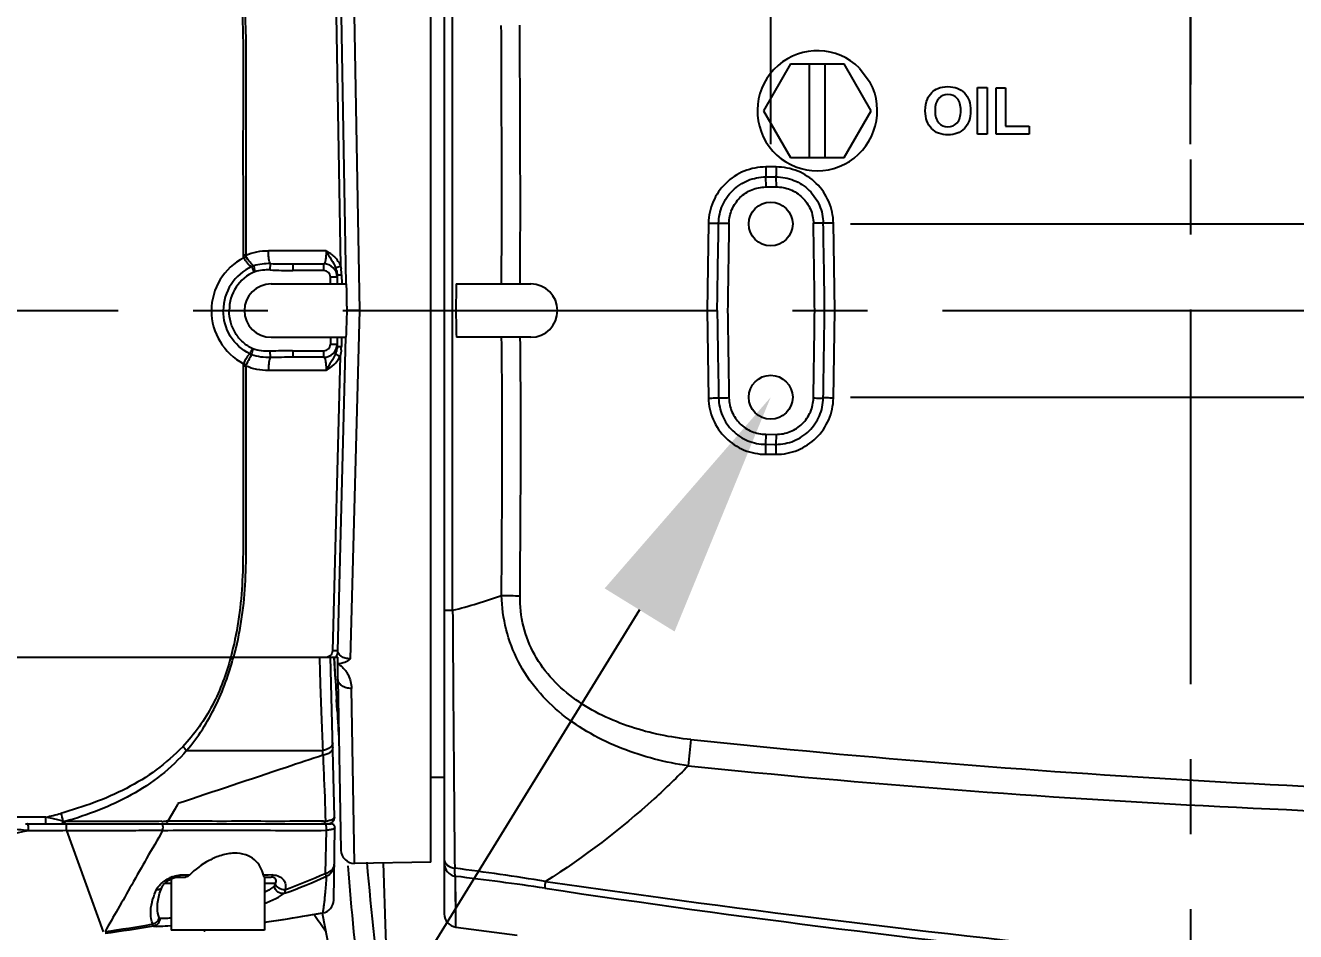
# Model space of a CAD drawing. Header units: millimetres. Extents: x 5828 to 6704, y 123 to 421.
# Drawn here: x 6426.02 to 6432.38, y 210.91 to 215.44 of the extents above; entities that cross this region are included whole.
import ezdxf
from ezdxf import colors
from ezdxf.entities.mleader import LeaderData, LeaderLine
from ezdxf.math import Vec2, Vec3

# ---------------------------------------------------------------- set-up
doc = ezdxf.new("R2010")
doc.units = ezdxf.units.MM
doc.linetypes.add('CENTER', pattern=[0.6, 0.375, -0.075, 0.075, -0.075])
for name, color, linetype in [('中心线', 7, 'Continuous'), ('外形图', 7, 'Continuous'), ('多重引线', 7, 'Continuous'), ('尺寸标注', 7, 'Continuous')]:
    doc.layers.add(name, color=color, linetype=linetype)
doc.styles.add('微软雅黑', font='msyh.ttc', dxfattribs={"height": 1.5})
doc.dimstyles.new('尺寸标注_1_15比例', dxfattribs={"dimtxt": 1.5, "dimasz": 1.25, "dimexe": 0.5, "dimexo": 0.4, "dimgap": 0.5, "dimtad": 1, "dimdec": 1, "dimlfac": 15, "dimdsep": 46, "dimtxsty": '微软雅黑', "dimcen": 0.09, "dimadec": 0, "dimazin": 0, "dimtp": 0.01, "dimtm": 0.01, "dimtfac": 1, "dimtdec": 1, "dimtofl": 0, "dimtmove": 0, "dimatfit": 3, "dimfxl": 1, "dimtolj": 1, "dimarcsym": 0})

# ---------------------------------------------------------------- blocks, each defined once
blk = doc.blocks.new('*D790')
at = {"layer": 'Defpoints', "color": 0}
for p in [(6431.8498, 222.0224), (6429.7498, 214.45), (6431.8498, 214.4501)]:
    blk.add_point(p, dxfattribs=at)
at = {"layer": '尺寸标注', "color": 0, "lineweight": -2}
for p, q in [((6429.7498, 214.85), (6429.7498, 222.5224)), ((6431.8498, 214.8501), (6431.8498, 222.5224)), ((6428.4998, 222.0224), (6427.2498, 222.0224)), ((6433.0998, 222.0224), (6439.0354, 222.0224))]:
    blk.add_line(p, q, dxfattribs=at)
at = {"layer": '尺寸标注', "color": 0}
for points in [[(6428.4998, 221.814), (6428.4998, 222.2307), (6429.7498, 222.0224)], [(6433.0998, 222.2307), (6433.0998, 221.814), (6431.8498, 222.0224)]]:
    blk.add_solid(points, dxfattribs=at)
at = {"layer": '尺寸标注', "color": 0, "insert": (6436.6926, 223.3019), "char_height": 1.5, "attachment_point": 5, "style": '微软雅黑'}
blk.add_mtext('\\A1;31.5', dxfattribs=at)
blk = doc.blocks.new('*D791')
at = {"layer": 'Defpoints', "color": 0}
for p in [(6429.7498, 214.45), (6429.7498, 213.5834), (6447.9848, 213.5834)]:
    blk.add_point(p, dxfattribs=at)
at = {"layer": '尺寸标注', "color": 0, "lineweight": -2}
for p, q in [((6447.9848, 215.7), (6447.9848, 216.95)), ((6430.1498, 214.45), (6448.4848, 214.45)), ((6430.1498, 213.5834), (6448.4848, 213.5834)), ((6447.9848, 212.3334), (6447.9848, 208.1098))]:
    blk.add_line(p, q, dxfattribs=at)
at = {"layer": '尺寸标注', "color": 0}
for points in [[(6447.7765, 215.7), (6448.1932, 215.7), (6447.9848, 214.45)], [(6448.1932, 212.3334), (6447.7765, 212.3334), (6447.9848, 213.5834)]]:
    blk.add_solid(points, dxfattribs=at)
at = {"layer": '尺寸标注', "color": 0, "insert": (6446.7058, 209.5966), "char_height": 1.5, "attachment_point": 5, "rotation": 90, "style": '微软雅黑'}
blk.add_mtext('\\A1;13', dxfattribs=at)

msp = doc.modelspace()

# ---------------------------------------------------------------- linework, layer by layer
at = {"layer": '中心线', "linetype": 'CENTER', "ltscale": 5}
for p, q in [((6431.8498, 223.023), (6431.8498, 205.8772)), ((6406.6093, 214.0167), (6444.8961, 214.0167))]:
    msp.add_line(p, q, dxfattribs=at)
at = {"layer": '外形图', "color": 7, "linetype": 'Continuous'}
for p, q in [((6428.1165, 217.0348), (6428.1165, 210.9987)), ((6428.0498, 211.2582), (6428.0498, 216.7752)), ((6427.6935, 214.0165), (6427.6477, 216.5784)), ((6427.6935, 214.0165), (6427.6478, 216.5785)), ((6427.6256, 214.15), (6427.5843, 216.5179)), ((6427.571, 215.75), (6427.5974, 214.2404)), ((6428.1582, 214.15), (6428.1582, 215.5174)), ((6429.8482, 215.2505), (6429.7132, 215.0167)), ((6429.8482, 215.2505), (6430.1182, 215.2505)), ((6429.9432, 214.7829), (6429.9432, 215.2505)), ((6430.0232, 214.7829), (6430.0232, 215.2505)), ((6430.2532, 215.0167), (6430.1182, 215.2505)), ((6430.1941, 215.23), (6430.248, 215.1577)), ((6430.7852, 214.9), (6430.7852, 215.1334)), ((6430.7852, 215.1334), (6430.8324, 215.1334)), ((6430.8324, 215.1334), (6430.8324, 214.9)), ((6430.8785, 214.9), (6430.8785, 215.1315)), ((6430.8785, 215.1315), (6430.9256, 215.1315)), ((6430.9256, 215.1315), (6430.9256, 214.9393)), ((6429.7132, 215.0167), (6429.8482, 214.7829)), ((6430.1182, 214.7829), (6430.2532, 215.0167)), ((6430.8324, 214.9), (6430.7852, 214.9)), ((6431.0428, 214.9), (6430.8785, 214.9)), ((6430.9256, 214.9393), (6431.0428, 214.9393)), ((6431.0428, 214.9393), (6431.0428, 214.9)), ((6429.8482, 214.7829), (6430.1182, 214.7829)), ((6429.777, 214.7354), (6429.7255, 214.7354)), ((6429.7245, 214.6855), (6429.776, 214.6857)), ((6429.7245, 214.6855), (6429.7249, 214.6352)), ((6429.776, 214.6857), (6429.7764, 214.6356)), ((6429.7249, 214.6352), (6429.7764, 214.6356)), ((6429.4388, 214.4541), (6429.4312, 214.0167)), ((6430.0712, 214.0167), (6430.0635, 214.4542)), ((6427.1235, 214.2944), (6427.1096, 214.2944)), ((6427.1243, 214.2874), (6427.1129, 214.2811)), ((6427.5247, 214.3166), (6427.2364, 214.3165)), ((6427.2452, 214.2199), (6427.2468, 214.2518)), ((6427.3588, 214.25), (6427.3588, 214.2173)), ((6427.3588, 214.25), (6427.5136, 214.25)), ((6427.5136, 214.2173), (6427.3588, 214.2173)), ((6427.5136, 214.2173), (6427.5136, 214.25)), ((6427.58, 214.1959), (6427.5808, 214.15)), ((6427.5907, 214.1962), (6427.6024, 214.1964)), ((6427.6024, 214.1964), (6427.6032, 214.15)), ((6427.2498, 214.15), (6427.6273, 214.15)), ((6427.5475, 214.15), (6427.5469, 214.1845)), ((6428.1582, 214.0167), (6428.1582, 214.15)), ((6428.1765, 214.15), (6428.5498, 214.15)), ((6427.6474, 212.2747), (6427.6935, 214.0165)), ((6427.6474, 212.2747), (6427.6935, 214.0165)), ((6428.1582, 213.8834), (6428.1582, 214.0167)), ((6429.4312, 214.0167), (6429.4388, 213.5793)), ((6430.0635, 213.5792), (6430.0712, 214.0167)), ((6427.2498, 213.8834), (6427.6262, 213.8834)), ((6427.5475, 213.8834), (6427.5469, 213.8489)), ((6427.5808, 213.8834), (6427.58, 213.8375)), ((6427.584, 212.315), (6427.6245, 213.8834)), ((6427.6027, 213.8834), (6427.6017, 213.8371)), ((6428.1582, 212.5177), (6428.1582, 213.8834)), ((6428.5498, 213.8834), (6428.1773, 213.8834)), ((6427.2468, 213.7816), (6427.2453, 213.8135)), ((6427.3579, 213.8161), (6427.3579, 213.7834)), ((6427.3579, 213.8161), (6427.5136, 213.8161)), ((6427.5136, 213.7834), (6427.5136, 213.8161)), ((6427.58, 213.8375), (6427.6017, 213.8371)), ((6427.1248, 213.745), (6427.1121, 213.7511)), ((6427.5136, 213.7834), (6427.3579, 213.7834)), ((6427.5954, 213.7885), (6427.5567, 212.3147)), ((6427.5247, 213.7169), (6427.2364, 213.7169)), ((6429.7249, 213.3982), (6429.7245, 213.3479)), ((6429.7249, 213.3982), (6429.7764, 213.3978)), ((6429.7764, 213.3978), (6429.776, 213.3477)), ((6429.7245, 213.3479), (6429.776, 213.3477)), ((6429.7255, 213.298), (6429.777, 213.298)), ((6427.0617, 212.2834), (6427.5832, 212.2834)), ((6427.5677, 211.4842), (6427.5468, 212.2834)), ((6427.5688, 212.2265), (6427.566, 212.282)), ((6427.5724, 212.1708), (6427.5667, 212.282)), ((6427.5718, 212.1708), (6427.5688, 212.2265)), ((6427.5832, 212.1849), (6427.5832, 212.2834)), ((6427.5845, 212.1714), (6427.5995, 211.317)), ((6427.6673, 211.2515), (6427.6524, 212.127)), ((6427.5803, 212.0167), (6427.5772, 212.0713)), ((6427.5803, 212.0167), (6427.5775, 212.0713)), ((6426.8273, 211.8167), (6427.5083, 211.8167)), ((6428.0498, 211.6834), (6428.1165, 211.6834)), ((6426.7832, 211.55), (6426.7331, 211.462)), ((6426.7832, 211.55), (6426.7661, 211.5201)), ((6426.1226, 211.4823), (6412.0202, 211.4823)), ((6426.2117, 211.4622), (6426.2086, 211.4629)), ((6426.2178, 211.4607), (6426.2117, 211.4622)), ((6426.2218, 211.4608), (6426.2178, 211.4607)), ((6426.2218, 211.4607), (6426.2178, 211.4607)), ((6426.733, 211.4622), (6426.7241, 211.4621)), ((6426.733, 211.4622), (6426.7241, 211.4622)), ((6426.7661, 211.5201), (6426.733, 211.4622)), ((6427.5221, 211.4617), (6427.5186, 211.4617)), ((6427.5221, 211.4617), (6427.5187, 211.4618)), ((6426.0303, 211.45), (6427.5497, 211.45)), ((6426.2253, 211.4162), (6426.4099, 210.9089)), ((6427.5251, 211.417), (6427.5208, 211.2017)), ((6427.5632, 211.0681), (6427.5695, 211.4297)), ((6428.0498, 211.2582), (6427.6673, 211.2515)), ((6426.7498, 211.1506), (6426.7175, 211.1506)), ((6426.7498, 211.1733), (6426.7498, 210.9167)), ((6426.7859, 211.1834), (6426.8209, 211.1834)), ((6426.817, 211.1922), (6426.7935, 211.1921)), ((6426.8407, 211.1923), (6426.817, 211.1922)), ((6427.2356, 211.1934), (6427.2118, 211.1933)), ((6427.2157, 211.1834), (6427.2504, 211.1834)), ((6427.2165, 211.1834), (6427.2165, 210.9167)), ((6427.2711, 211.1506), (6427.2165, 211.1506)), ((6427.2592, 211.1935), (6427.2356, 211.1934)), ((6427.2543, 211.1831), (6427.2504, 211.1834)), ((6427.256, 211.1829), (6427.2543, 211.1831)), ((6428.1741, 210.9325), (6428.1727, 211.1867)), ((6426.7052, 211.1341), (6426.7053, 211.1342)), ((6426.6807, 211.0421), (6426.6807, 211.0423)), ((6427.2165, 210.957), (6427.3126, 210.9715)), ((6427.3126, 210.9715), (6427.5078, 211.0036)), ((6426.7459, 210.9409), (6426.7483, 210.9411)), ((6427.2165, 210.9167), (6426.7498, 210.9167)), ((6426.9137, 210.9136), (6426.9197, 210.9144)), ((6426.9137, 210.9136), (6426.9196, 210.9143)), ((6428.1741, 210.9326), (6428.4812, 210.8917))]:
    msp.add_line(p, q, dxfattribs=at)
for points in [[(6427.8103, 211.254), (6427.8231, 210.8969), (6427.8545, 210.0167)], [(6426.7053, 211.1342), (6426.7066, 211.1368), (6426.7098, 211.1417), (6426.714, 211.147), (6426.7191, 211.1523), (6426.7251, 211.1575), (6426.7317, 211.1626), (6426.7388, 211.1673), (6426.7463, 211.1716), (6426.7542, 211.1754)], [(6426.7542, 211.1754), (6426.7624, 211.1786), (6426.7706, 211.1811), (6426.7786, 211.1828), (6426.7858, 211.1834)], [(6428.1741, 210.9326), (6428.1743, 210.9564), (6428.1739, 211.0353), (6428.1727, 211.1867)], [(6426.6807, 211.0423), (6426.6811, 211.0504), (6426.6915, 211.1001), (6426.7052, 211.1341)], [(6427.5048, 211.003), (6427.5312, 210.8743), (6427.6763, 210.1758), (6427.7912, 209.6259), (6427.8134, 209.5156)]]:
    msp.add_lwpolyline(points, dxfattribs=at)
for centre in [(6429.7498, 214.45), (6429.7498, 213.5834)]:
    msp.add_circle(centre, 0.11, dxfattribs=at)
for centre, radius, start, end in [((6429.9832, 215.0167), 0.3, 45.31159, 28.03299), ((6556.6265, 212.2694), 127.1041, 179.015296, 179.212327), ((6356.3639, 213.2015), 73.6105, 0.634528, 0.974605), ((6282.5907, 211.913), 147.4442, 0.8175, 0.98739), ((6427.2495, 214.016), 0.2983, 117.26172, 179.86536), ((6427.25, 214.0172), 0.2395, 113.5793, 180.15243), ((6427.2502, 214.0184), 0.2097, 112.96606, 180.48506), ((6427.1873, 214.1753), 0.0697, 110.04276, 118.30444), ((6427.2396, 213.9851), 0.2668, 88.45609, 106.59053), ((6427.3579, 216.6161), 2.3988, 267.30818, 270.02054), ((6427.358, 217.7581), 3.5081, 268.18236, 270.01172), ((6427.5136, 214.1834), 0.0667, 1, 90), ((6427.5136, 214.184), 0.0333, 0.98595, 90.00995), ((6427.4625, 214.1892), 0.1181, 14.037, 19.51331), ((6427.3801, 214.1936), 0.2223, 4.44012, 8.23988), ((6427.374, 214.1926), 0.2284, 0.94145, 4.55674), ((6427.2498, 214.0167), 0.1333, 90, 270), ((6427.5761, 212.5517), 1.6331, 90.42422, 91.02365), ((6438.1781, 213.9246), 10.0042, 178.70855, 179.47227), ((6428.5498, 214.0167), 0.1333, 270, 90), ((6427.25, 214.0162), 0.2988, 179.90041, 242.51186), ((6415.055, 214.3515), 12.5799, 357.86723, 358.47485), ((6439.4513, 214.1961), 11.2784, 180.91153, 181.58904), ((6556.6144, 215.7639), 127.0921, 180.787694, 180.984742), ((6356.3621, 214.8318), 73.6123, 359.025485, 359.365552), ((6282.5887, 216.1204), 147.4461, 359.012608, 359.182495), ((6427.357, 211.4321), 2.384, 89.97981, 92.68752), ((6427.5136, 213.85), 0.0667, 270, 359), ((6427.5136, 213.8494), 0.0333, 269.98767, 359.0154), ((6427.3732, 213.8418), 0.2285, 354.84496, 358.82464), ((6427.176, 213.861), 0.0689, 241.57239, 249.98905), ((6427.3572, 210.2988), 3.4846, 89.98823, 91.81524), ((6427.5649, 214.9181), 2.4726, 283.88215, 289.81561), ((6428.5351, 218.3025), 5.7122, 268.67621, 269.60292), ((6890.3763, 215.5628), 462.2281, 180.377467, 180.53745), ((6427.5173, 212.3167), 0.0667, 330.00004, 358.51941), ((6464.3205, 214.1353), 36.8012, 183.05995, 183.21503), ((6427.5046, 212.17), 0.08, 1, 10.67395), ((6460.9932, 213.9461), 33.4685, 183.3049, 183.57021), ((6438.4914, 210.9228), 9.1901, 174.07851, 174.9012), ((6435.0499, 266.6558), 55.0806, 264.06057, 269.59318), ((6428.4919, 213.6087), 2.4458, 226.47871, 227.11078), ((6423.5107, 211.6297), 4.0019, 2.32983, 2.67831), ((6434.6627, 263.8897), 52.4213, 264.16967, 270.00079), ((6425.5421, 213.8857), 2.4725, 283.57765, 285.37529), ((6429.6799, 212.4594), 3.6115, 195.37866, 196.0175), ((6426.6736, 215.3778), 3.9161, 270.43014, 270.73959), ((6427.4666, 208.371), 3.0912, 89.03456, 89.1682), ((6427.5076, 211.59), 0.1291, 276.42607, 281.00224), ((6427.5344, 211.4834), 0.0333, 270.02431, 1.50001), ((6426.022, 215.9983), 4.5482, 269.98044, 270.10378), ((6427.4971, 211.4834), 0.0333, 270, 291.19733), ((6427.4991, 211.4685), 0.0239, 326.70034, 331.02156), ((6427.5495, 211.43), 0.02, 359, 90), ((6427.6661, 211.3182), 0.0667, 180.94922, 271.04909), ((6426.5332, 198.3487), 12.9818, 80.73283, 82.76337), ((6426.8136, 211.0283), 0.1666, 110.92119, 115.07118), ((6426.4075, 213.6532), 2.7086, 289.62774, 294.41307), ((6426.3623, 213.7519), 2.801, 289.97908, 294.43204), ((6426.5683, 197.4067), 13.8731, 81.49341, 83.35866), ((6438.4399, 278.9565), 68.5024, 261.761367, 266.932125), ((6437.7543, 272.0831), 61.6365, 261.477965, 264.23761), ((6427.4965, 211.0693), 0.0667, 279.71457, 358.99976), ((6424.8434, 226.5897), 15.8122, 278.63183, 278.96602), ((6424.8862, 226.3202), 15.5393, 278.96486, 279.71244), ((6431.8498, 214.0167), 5.3244, 214.55893, 215.63274), ((6428.1832, 210.9987), 0.0667, 180, 262.20536), ((6425.5856, 216.9123), 6.0595, 277.90556, 280.18984)]:
    msp.add_arc(centre, radius, start, end, dxfattribs=at)
for points, knots in [([(6427.0779, 215.7478), (6427.0903, 215.6885), (6427.103, 215.5674), (6427.1101, 215.3857), (6427.1107, 215.2038), (6427.109, 214.9614), (6427.1094, 214.6582), (6427.1095, 214.4157), (6427.1096, 214.2944)], [0, 0, 0, 0, 0.124981, 0.250003, 0.374979, 0.499982, 0.749985, 1, 1, 1, 1]), ([(6427.0903, 215.75), (6427.1013, 215.6903), (6427.1164, 215.5696), (6427.124, 215.3875), (6427.1243, 215.2053), (6427.1233, 214.9624), (6427.1223, 214.6588), (6427.1232, 214.4159), (6427.1235, 214.2944)], [0, 0, 0, 0, 0.124983, 0.249975, 0.374971, 0.499971, 0.74998, 1, 1, 1, 1]), ([(6429.7255, 214.7354), (6429.6886, 214.7353), (6429.6142, 214.7208), (6429.5196, 214.6585), (6429.4554, 214.5652), (6429.4395, 214.491), (6429.4388, 214.4541)], [0, 0, 0, 0, 0.250003, 0.499985, 0.749965, 1, 1, 1, 1]), ([(6429.7255, 214.7354), (6429.7255, 214.7249), (6429.7252, 214.7083), (6429.725, 214.6917), (6429.7245, 214.6855)], [0, 0, 0, 0, 0.626097, 1, 1, 1, 1]), ([(6429.777, 214.7354), (6429.7769, 214.725), (6429.7767, 214.7085), (6429.7765, 214.6919), (6429.776, 214.6857)], [0, 0, 0, 0, 0.623009, 1, 1, 1, 1]), ([(6430.0635, 214.4542), (6430.0629, 214.491), (6430.047, 214.5652), (6429.9828, 214.6586), (6429.8883, 214.7209), (6429.8138, 214.7354), (6429.777, 214.7354)], [0, 0, 0, 0, 0.250056, 0.50002, 0.749967, 1, 1, 1, 1]), ([(6429.4893, 214.4539), (6429.4898, 214.4842), (6429.5029, 214.5452), (6429.5555, 214.6219), (6429.633, 214.6733), (6429.6942, 214.6854), (6429.7245, 214.6855)], [0, 0, 0, 0, 0.250011, 0.499981, 0.749966, 1, 1, 1, 1]), ([(6429.776, 214.6857), (6429.8064, 214.6858), (6429.868, 214.6739), (6429.9462, 214.6226), (6429.9993, 214.5456), (6430.0124, 214.4843), (6430.013, 214.4538)], [0, 0, 0, 0, 0.250049, 0.500008, 0.749964, 1, 1, 1, 1]), ([(6429.5411, 214.4537), (6429.5415, 214.4774), (6429.5517, 214.5251), (6429.5928, 214.5851), (6429.6534, 214.6254), (6429.7012, 214.635), (6429.7249, 214.6352)], [0, 0, 0, 0, 0.249958, 0.499943, 0.749965, 1, 1, 1, 1]), ([(6429.7764, 214.6356), (6429.8004, 214.6357), (6429.8489, 214.6266), (6429.9108, 214.5865), (6429.9529, 214.5259), (6429.9633, 214.4776), (6429.9637, 214.4536)], [0, 0, 0, 0, 0.25001, 0.500025, 0.750022, 1, 1, 1, 1]), ([(6429.4388, 214.4541), (6429.4496, 214.4539), (6429.4664, 214.4538), (6429.4832, 214.4536), (6429.4893, 214.4539)], [0, 0, 0, 0, 0.636939, 1, 1, 1, 1]), ([(6429.4893, 214.4539), (6429.4956, 214.4543), (6429.5129, 214.454), (6429.5301, 214.4539), (6429.5411, 214.4537)], [0, 0, 0, 0, 0.363797, 1, 1, 1, 1]), ([(6430.013, 214.4538), (6430.0103, 214.4539), (6429.9939, 214.454), (6429.9775, 214.4538), (6429.9637, 214.4536)], [0, 0, 0, 0, 0.163582, 1, 1, 1, 1]), ([(6430.0635, 214.4542), (6430.0583, 214.4541), (6430.0414, 214.4539), (6430.0245, 214.4536), (6430.013, 214.4538)], [0, 0, 0, 0, 0.312864, 1, 1, 1, 1]), ([(6427.1129, 214.2811), (6427.1158, 214.2758), (6427.122, 214.2659), (6427.1314, 214.2524), (6427.1417, 214.2417), (6427.1501, 214.2377), (6427.1542, 214.2367)], [0, 0, 0, 0, 0.291868, 0.562542, 0.795833, 1, 1, 1, 1]), ([(6427.1634, 214.2408), (6427.1557, 214.2448), (6427.1421, 214.2612), (6427.1309, 214.2779), (6427.1243, 214.2874)], [0, 0, 0, 0, 0.42838, 1, 1, 1, 1]), ([(6427.2468, 214.2518), (6427.2447, 214.2542), (6427.2418, 214.2622), (6427.2388, 214.2766), (6427.2369, 214.2954), (6427.2364, 214.3092), (6427.2364, 214.3165)], [0, 0, 0, 0, 0.143979, 0.373588, 0.669443, 1, 1, 1, 1]), ([(6427.5247, 214.3166), (6427.5249, 214.3078), (6427.525, 214.2919), (6427.5227, 214.2706), (6427.5204, 214.2576), (6427.5158, 214.25), (6427.5136, 214.25)], [0, 0, 0, 0, 0.380364, 0.695111, 0.902896, 1, 1, 1, 1]), ([(6427.5247, 214.3166), (6427.5322, 214.3118), (6427.5474, 214.3025), (6427.5683, 214.2856), (6427.5853, 214.2646), (6427.5941, 214.2488), (6427.5974, 214.2404)], [0, 0, 0, 0, 0.249097, 0.497939, 0.748767, 1, 1, 1, 1]), ([(6427.1659, 214.2104), (6427.1648, 214.213), (6427.1609, 214.2218), (6427.157, 214.2306), (6427.1542, 214.2367)], [0, 0, 0, 0, 0.301052, 1, 1, 1, 1]), ([(6427.1683, 214.2115), (6427.1693, 214.2144), (6427.1697, 214.2192), (6427.1676, 214.2247), (6427.1658, 214.2315), (6427.1645, 214.2368), (6427.1634, 214.2408)], [0, 0, 0, 0, 0.305056, 0.452407, 0.590244, 1, 1, 1, 1]), ([(6427.5738, 214.2286), (6427.5762, 214.2307), (6427.5844, 214.2344), (6427.5922, 214.2382), (6427.5974, 214.2404)], [0, 0, 0, 0, 0.35683, 1, 1, 1, 1]), ([(6427.58, 214.1959), (6427.58, 214.1961), (6427.5815, 214.1956), (6427.5831, 214.1962), (6427.5867, 214.196), (6427.5892, 214.1961), (6427.5907, 214.1962)], [0, 0, 0, 0, 0.066285, 0.260977, 0.576613, 1, 1, 1, 1]), ([(6427.5802, 214.1845), (6427.5802, 214.1849), (6427.5779, 214.1843), (6427.5756, 214.185), (6427.5701, 214.1847), (6427.5662, 214.1848), (6427.564, 214.1847)], [0, 0, 0, 0, 0.068939, 0.267853, 0.585101, 1, 1, 1, 1]), ([(6427.6305, 214.0167), (6427.6303, 214.0278), (6427.6286, 214.0556), (6427.6299, 214.1001), (6427.6278, 214.1334), (6427.6273, 214.15)], [0, 0, 0, 0, 0.250019, 0.62501, 1, 1, 1, 1]), ([(6427.1432, 213.8005), (6427.1038, 213.82), (6427.0348, 213.8827), (6427.0103, 213.9726), (6427.0106, 214.0166)], [0, 0, 0, 0, 0.499972, 1, 1, 1, 1]), ([(6427.1585, 213.8248), (6427.141, 213.8339), (6427.1075, 213.8558), (6427.0693, 213.9022), (6427.0452, 213.9571), (6427.0404, 213.9969), (6427.0405, 214.0166)], [0, 0, 0, 0, 0.250116, 0.500068, 0.750032, 1, 1, 1, 1]), ([(6427.6935, 214.0164), (6427.6866, 214.017), (6427.6734, 214.0167), (6427.6524, 214.0167), (6427.6383, 214.0167), (6427.6305, 214.0167)], [0, 0, 0, 0, 0.331313, 0.627421, 1, 1, 1, 1]), ([(6427.1432, 213.8005), (6427.1451, 213.8041), (6427.1477, 213.809), (6427.1507, 213.8152), (6427.153, 213.8188), (6427.1539, 213.8233), (6427.1571, 213.8246), (6427.1585, 213.8248)], [0, 0, 0, 0, 0.421286, 0.557464, 0.700491, 0.850699, 1, 1, 1, 1]), ([(6427.1524, 213.7962), (6427.1529, 213.7978), (6427.1558, 213.8071), (6427.1586, 213.8164), (6427.161, 213.8241)], [0, 0, 0, 0, 0.176513, 1, 1, 1, 1]), ([(6427.5469, 213.8489), (6427.5544, 213.8487), (6427.5644, 213.8485), (6427.5755, 213.8487), (6427.5791, 213.8486), (6427.5801, 213.8488)], [0, 0, 0, 0, 0.680045, 0.90167, 1, 1, 1, 1]), ([(6427.5801, 213.8488), (6427.5802, 213.8488), (6427.5802, 213.8488), (6427.5802, 213.8489), (6427.5802, 213.8489)], [0, 0, 0, 0, 0.703889, 1, 1, 1, 1]), ([(6427.1432, 213.8003), (6427.1365, 213.7955), (6427.1252, 213.7788), (6427.1165, 213.7615), (6427.1121, 213.7511)], [0, 0, 0, 0, 0.421508, 1, 1, 1, 1]), ([(6427.1524, 213.7962), (6427.1481, 213.7894), (6427.1394, 213.772), (6427.1284, 213.7557), (6427.1248, 213.745)], [0, 0, 0, 0, 0.41692, 1, 1, 1, 1]), ([(6427.2468, 213.7816), (6427.2445, 213.779), (6427.2417, 213.7708), (6427.2388, 213.7568), (6427.2369, 213.7382), (6427.2364, 213.7245), (6427.2364, 213.7169)], [0, 0, 0, 0, 0.155508, 0.37859, 0.654729, 1, 1, 1, 1]), ([(6427.5136, 213.7834), (6427.5158, 213.7834), (6427.5204, 213.7758), (6427.5227, 213.7628), (6427.5251, 213.7416), (6427.525, 213.7257), (6427.5247, 213.7169)], [0, 0, 0, 0, 0.097175, 0.304885, 0.619615, 1, 1, 1, 1]), ([(6427.5247, 213.7169), (6427.5394, 213.7254), (6427.5679, 213.7447), (6427.5883, 213.7731), (6427.5954, 213.7885)], [0, 0, 0, 0, 0.498927, 1, 1, 1, 1]), ([(6427.5725, 213.8012), (6427.5749, 213.7991), (6427.5827, 213.795), (6427.5904, 213.7909), (6427.5955, 213.7885)], [0, 0, 0, 0, 0.365285, 1, 1, 1, 1]), ([(6427.1094, 213.739), (6427.1096, 213.6173), (6427.1098, 213.3739), (6427.1093, 213.0696), (6427.1102, 212.8262), (6427.1074, 212.6435), (6427.0886, 212.4616), (6427.0635, 212.3422), (6427.0484, 212.2832)], [0, 0, 0, 0, 0.24998, 0.499932, 0.624953, 0.749972, 0.874951, 1, 1, 1, 1]), ([(6427.1234, 213.739), (6427.1234, 213.6173), (6427.1239, 213.4348), (6427.1235, 213.1914), (6427.1231, 213.0088), (6427.1245, 212.8263), (6427.1212, 212.6436), (6427.1023, 212.4617), (6427.0774, 212.3422), (6427.0617, 212.2834)], [0, 0, 0, 0, 0.249961, 0.374917, 0.499891, 0.624926, 0.74989, 0.874959, 1, 1, 1, 1]), ([(6427.1236, 213.7423), (6427.1225, 213.7416), (6427.1208, 213.7397), (6427.117, 213.7384), (6427.1132, 213.7392), (6427.1107, 213.739), (6427.1094, 213.739)], [0, 0, 0, 0, 0.254815, 0.492916, 0.749439, 1, 1, 1, 1]), ([(6427.2364, 213.7169), (6427.217, 213.7169), (6427.1878, 213.7204), (6427.1496, 213.7283), (6427.1317, 213.7365), (6427.1234, 213.7416)], [0, 0, 0, 0, 0.499271, 0.749514, 1, 1, 1, 1]), ([(6429.4388, 213.5793), (6429.4496, 213.5795), (6429.4664, 213.5796), (6429.4832, 213.5798), (6429.4893, 213.5795)], [0, 0, 0, 0, 0.636939, 1, 1, 1, 1]), ([(6429.4388, 213.5793), (6429.4395, 213.5424), (6429.4554, 213.4682), (6429.5196, 213.3749), (6429.6142, 213.3126), (6429.6886, 213.2981), (6429.7255, 213.298)], [0, 0, 0, 0, 0.250029, 0.500016, 0.75, 1, 1, 1, 1]), ([(6429.5411, 213.5797), (6429.5301, 213.5795), (6429.5129, 213.5794), (6429.4956, 213.5791), (6429.4893, 213.5795)], [0, 0, 0, 0, 0.636203, 1, 1, 1, 1]), ([(6429.4893, 213.5795), (6429.4898, 213.5492), (6429.5029, 213.4882), (6429.5555, 213.4115), (6429.633, 213.3601), (6429.6942, 213.348), (6429.7245, 213.3479)], [0, 0, 0, 0, 0.250013, 0.499986, 0.749968, 1, 1, 1, 1]), ([(6429.5411, 213.5797), (6429.5415, 213.556), (6429.5517, 213.5083), (6429.5928, 213.4483), (6429.6534, 213.408), (6429.7012, 213.3984), (6429.7249, 213.3982)], [0, 0, 0, 0, 0.249976, 0.499963, 0.749974, 1, 1, 1, 1]), ([(6429.776, 213.3477), (6429.8064, 213.3477), (6429.868, 213.3595), (6429.9462, 213.4108), (6429.9993, 213.4878), (6430.0124, 213.5491), (6430.013, 213.5796)], [0, 0, 0, 0, 0.250049, 0.500011, 0.749964, 1, 1, 1, 1]), ([(6429.7764, 213.3978), (6429.8004, 213.3977), (6429.8489, 213.4068), (6429.9108, 213.4469), (6429.9529, 213.5075), (6429.9633, 213.5559), (6429.9637, 213.5798)], [0, 0, 0, 0, 0.250022, 0.500037, 0.750027, 1, 1, 1, 1]), ([(6429.777, 213.298), (6429.8138, 213.298), (6429.8883, 213.3126), (6429.9828, 213.3749), (6430.047, 213.4682), (6430.0629, 213.5424), (6430.0635, 213.5792)], [0, 0, 0, 0, 0.250026, 0.499979, 0.749946, 1, 1, 1, 1]), ([(6429.9637, 213.5798), (6429.9689, 213.5797), (6429.9853, 213.5795), (6430.0017, 213.5793), (6430.013, 213.5796)], [0, 0, 0, 0, 0.313773, 1, 1, 1, 1]), ([(6430.0635, 213.5792), (6430.0583, 213.5793), (6430.0414, 213.5796), (6430.0245, 213.5798), (6430.013, 213.5796)], [0, 0, 0, 0, 0.312864, 1, 1, 1, 1]), ([(6429.7255, 213.298), (6429.7255, 213.3085), (6429.7252, 213.3251), (6429.725, 213.3417), (6429.7245, 213.3479)], [0, 0, 0, 0, 0.626097, 1, 1, 1, 1]), ([(6429.777, 213.298), (6429.7769, 213.3084), (6429.7767, 213.3249), (6429.7765, 213.3415), (6429.776, 213.3477)], [0, 0, 0, 0, 0.623009, 1, 1, 1, 1]), ([(6429.3376, 211.7395), (6429.2242, 211.7563), (6429, 211.8126), (6428.7446, 211.9531), (6428.5787, 212.1134), (6428.4816, 212.2573), (6428.4202, 212.4198), (6428.405, 212.5345), (6428.4031, 212.5918)], [0, 0, 0, 0, 0.25001, 0.499671, 0.624812, 0.749897, 0.874967, 1, 1, 1, 1]), ([(6429.3503, 211.8709), (6429.2486, 211.8815), (6429.0964, 211.912), (6428.9059, 211.9884), (6428.7726, 212.0663), (6428.6553, 212.167), (6428.5629, 212.2917), (6428.5061, 212.4363), (6428.4952, 212.5393), (6428.4955, 212.5905)], [0, 0, 0, 0, 0.249844, 0.37494, 0.500045, 0.625125, 0.750127, 0.875064, 1, 1, 1, 1]), ([(6428.1165, 212.5202), (6428.1165, 212.5199), (6428.1179, 212.5197), (6428.1197, 212.5193), (6428.1235, 212.519), (6428.1306, 212.5184), (6428.1425, 212.518), (6428.1525, 212.5178), (6428.1582, 212.5177)], [0, 0, 0, 0, 0.020039, 0.072934, 0.158795, 0.276118, 0.594749, 1, 1, 1, 1]), ([(6427.584, 212.315), (6427.584, 212.3148), (6427.583, 212.3148), (6427.5818, 212.3146), (6427.5792, 212.3146), (6427.5745, 212.3145), (6427.5668, 212.3145), (6427.5603, 212.3146), (6427.5567, 212.3147)], [0, 0, 0, 0, 0.019588, 0.074296, 0.163138, 0.283767, 0.605676, 1, 1, 1, 1]), ([(6427.6474, 212.2747), (6427.6385, 212.275), (6427.6155, 212.277), (6427.5917, 212.291), (6427.586, 212.3044)], [0, 0, 0, 0, 0.380002, 1, 1, 1, 1]), ([(6416.8519, 212.2801), (6417.7014, 212.2814), (6419.8256, 212.2838), (6423.2244, 212.2833), (6425.7737, 212.2833), (6427.0484, 212.2832)], [0, 0, 0, 0, 0.24995, 0.624964, 1, 1, 1, 1]), ([(6427.0484, 212.2832), (6427.037, 212.242), (6427.0113, 212.1601), (6426.9418, 212.0035), (6426.8667, 211.8969), (6426.8077, 211.8352)], [0, 0, 0, 0, 0.250345, 0.500582, 1, 1, 1, 1]), ([(6426.8273, 211.8167), (6426.8842, 211.8832), (6426.98, 212.0325), (6427.0392, 212.1987), (6427.0617, 212.2834)], [0, 0, 0, 0, 0.499648, 1, 1, 1, 1]), ([(6427.492, 212.2834), (6427.493, 212.2419), (6427.4951, 212.1405), (6427.5014, 211.9849), (6427.5057, 211.8708), (6427.5083, 211.8166)], [0, 0, 0, 0, 0.266322, 0.651666, 1, 1, 1, 1]), ([(6427.5836, 212.2511), (6427.5953, 212.2522), (6427.6182, 212.2564), (6427.6386, 212.2679), (6427.6474, 212.2747)], [0, 0, 0, 0, 0.513356, 1, 1, 1, 1]), ([(6427.5836, 212.2511), (6427.5893, 212.2472), (6427.6005, 212.2396), (6427.6148, 212.2257), (6427.6264, 212.2104), (6427.639, 212.1896), (6427.649, 212.1616), (6427.6512, 212.1384), (6427.6524, 212.127)], [0, 0, 0, 0, 0.140192, 0.274421, 0.403467, 0.528642, 0.768054, 1, 1, 1, 1]), ([(6427.6524, 212.1271), (6427.6433, 212.1268), (6427.6265, 212.1288), (6427.6049, 212.138), (6427.5893, 212.1519), (6427.5846, 212.165), (6427.5845, 212.1715)], [0, 0, 0, 0, 0.308692, 0.560709, 0.781563, 1, 1, 1, 1]), ([(6427.5834, 212.0166), (6427.5828, 212.0166), (6427.5818, 212.0166), (6427.5807, 212.0167), (6427.5803, 212.0167)], [0, 0, 0, 0, 0.59531, 1, 1, 1, 1]), ([(6427.558, 211.8546), (6427.5581, 211.8532), (6427.5576, 211.8474), (6427.5549, 211.842), (6427.5522, 211.8385)], [0, 0, 0, 0, 0.236964, 1, 1, 1, 1]), ([(6426.8077, 211.8352), (6426.7665, 211.7934), (6426.6783, 211.7154), (6426.5278, 211.6229), (6426.3659, 211.5532), (6426.2541, 211.5176), (6426.1977, 211.5017)], [0, 0, 0, 0, 0.25003, 0.49994, 0.750012, 1, 1, 1, 1]), ([(6426.8273, 211.8167), (6426.7886, 211.7714), (6426.7017, 211.6885), (6426.5017, 211.5571), (6426.3324, 211.4934), (6426.2178, 211.4607)], [0, 0, 0, 0, 0.250081, 0.500212, 1, 1, 1, 1]), ([(6427.5093, 211.7926), (6427.4486, 211.7724), (6427.2066, 211.6917), (6426.9645, 211.611), (6426.7831, 211.5505)], [0, 0, 0, 0, 0.250529, 1, 1, 1, 1]), ([(6427.5522, 211.8385), (6427.55, 211.8357), (6427.5378, 211.8243), (6427.5211, 211.8188), (6427.5083, 211.8167)], [0, 0, 0, 0, 0.212238, 1, 1, 1, 1]), ([(6427.5587, 211.8308), (6427.5588, 211.8265), (6427.556, 211.817), (6427.5449, 211.8056), (6427.5288, 211.797), (6427.5161, 211.7936), (6427.5093, 211.7924)], [0, 0, 0, 0, 0.192569, 0.419312, 0.691615, 1, 1, 1, 1]), ([(6427.5093, 211.7924), (6427.5106, 211.7634), (6427.5155, 211.6532), (6427.5196, 211.543), (6427.5221, 211.4617)], [0, 0, 0, 0, 0.263065, 1, 1, 1, 1]), ([(6429.3376, 211.7395), (6429.2825, 211.683), (6429.0617, 211.47), (6428.8159, 211.2832), (6428.6238, 211.161)], [0, 0, 0, 0, 0.257506, 1, 1, 1, 1]), ([(6426.1228, 211.45), (6426.1226, 211.45), (6426.123, 211.4513), (6426.1226, 211.4527), (6426.1228, 211.4558), (6426.1226, 211.4597), (6426.1226, 211.4645), (6426.1226, 211.4721), (6426.1226, 211.4781), (6426.1226, 211.4823)], [0, 0, 0, 0, 0.019268, 0.075627, 0.167121, 0.290663, 0.441684, 0.61526, 1, 1, 1, 1]), ([(6426.2071, 211.4559), (6426.2073, 211.4564), (6426.2079, 211.4587), (6426.2083, 211.4611), (6426.2086, 211.4629)], [0, 0, 0, 0, 0.221894, 1, 1, 1, 1]), ([(6426.703, 211.4619), (6426.6633, 211.4616), (6426.5838, 211.462), (6426.464, 211.4614), (6426.3433, 211.4612), (6426.2624, 211.4606), (6426.2218, 211.4607)], [0, 0, 0, 0, 0.247073, 0.495949, 0.746847, 1, 1, 1, 1]), ([(6427.5115, 211.4619), (6427.4473, 211.4628), (6427.3186, 211.4612), (6427.1247, 211.4624), (6426.9294, 211.4612), (6426.7987, 211.4636), (6426.7331, 211.462)], [0, 0, 0, 0, 0.247107, 0.496316, 0.747106, 1, 1, 1, 1]), ([(6427.5455, 211.4666), (6427.5445, 211.4663), (6427.5401, 211.465), (6427.5357, 211.464), (6427.5323, 211.4633)], [0, 0, 0, 0, 0.234592, 1, 1, 1, 1]), ([(6427.5677, 211.4842), (6427.5678, 211.4806), (6427.5606, 211.4717), (6427.5514, 211.4685), (6427.5455, 211.4666)], [0, 0, 0, 0, 0.370999, 1, 1, 1, 1]), ([(6424.2498, 211.3006), (6424.399, 211.3021), (6424.6974, 211.3064), (6425.1449, 211.3209), (6425.5915, 211.3489), (6425.8884, 211.3858), (6426.0345, 211.4159)], [0, 0, 0, 0, 0.250005, 0.499964, 0.750025, 1, 1, 1, 1]), ([(6426.0345, 211.4159), (6426.0185, 211.4171), (6425.9538, 211.4223), (6425.8891, 211.4266), (6425.8402, 211.4294)], [0, 0, 0, 0, 0.246775, 1, 1, 1, 1]), ([(6426.0345, 211.4159), (6426.0358, 211.423), (6426.0353, 211.4335), (6426.0353, 211.4451), (6426.032, 211.4499), (6426.0303, 211.45)], [0, 0, 0, 0, 0.603988, 0.858371, 1, 1, 1, 1]), ([(6426.0345, 211.4159), (6426.0505, 211.416), (6426.1141, 211.4162), (6426.1778, 211.4159), (6426.2254, 211.4169)], [0, 0, 0, 0, 0.250918, 1, 1, 1, 1]), ([(6426.2034, 211.45), (6426.2042, 211.45), (6426.2061, 211.4522), (6426.2067, 211.4544), (6426.2071, 211.4559)], [0, 0, 0, 0, 0.343099, 1, 1, 1, 1]), ([(6426.2119, 211.45), (6426.2123, 211.45), (6426.2145, 211.4508), (6426.2154, 211.4532), (6426.2161, 211.4549)], [0, 0, 0, 0, 0.171696, 1, 1, 1, 1]), ([(6426.2254, 211.4169), (6426.2269, 211.4239), (6426.2268, 211.4347), (6426.2254, 211.4448), (6426.2232, 211.45), (6426.2218, 211.45)], [0, 0, 0, 0, 0.625256, 0.880016, 1, 1, 1, 1]), ([(6426.2253, 211.4162), (6426.2659, 211.4158), (6426.3469, 211.4163), (6426.4679, 211.4165), (6426.5879, 211.4167), (6426.6676, 211.4175), (6426.7073, 211.417)], [0, 0, 0, 0, 0.253067, 0.504018, 0.752996, 1, 1, 1, 1]), ([(6426.7073, 211.417), (6426.6809, 211.3699), (6426.6287, 211.2795), (6426.5543, 211.1476), (6426.4849, 211.0256), (6426.44, 210.9478), (6426.419, 210.9103)], [0, 0, 0, 0, 0.277708, 0.537498, 0.779111, 1, 1, 1, 1]), ([(6426.7065, 211.4468), (6426.7063, 211.4473), (6426.7055, 211.4487), (6426.7041, 211.45), (6426.703, 211.45)], [0, 0, 0, 0, 0.325994, 1, 1, 1, 1]), ([(6426.7074, 211.4168), (6426.7089, 211.4219), (6426.7095, 211.4321), (6426.7086, 211.4425), (6426.7065, 211.4468)], [0, 0, 0, 0, 0.528609, 1, 1, 1, 1]), ([(6426.7074, 211.4166), (6426.7765, 211.4173), (6426.9139, 211.4169), (6427.1192, 211.417), (6427.3228, 211.4169), (6427.4579, 211.4159), (6427.5251, 211.4169)], [0, 0, 0, 0, 0.253265, 0.504191, 0.753311, 1, 1, 1, 1]), ([(6426.7242, 211.4499), (6426.7247, 211.4499), (6426.7277, 211.4506), (6426.7296, 211.4535), (6426.7307, 211.4556)], [0, 0, 0, 0, 0.196342, 1, 1, 1, 1]), ([(6427.5113, 211.45), (6427.512, 211.45), (6427.5152, 211.4506), (6427.5176, 211.4533), (6427.519, 211.4554)], [0, 0, 0, 0, 0.213793, 1, 1, 1, 1]), ([(6427.5236, 211.4464), (6427.5232, 211.4469), (6427.5221, 211.4486), (6427.5201, 211.45), (6427.5186, 211.45)], [0, 0, 0, 0, 0.307477, 1, 1, 1, 1]), ([(6427.5251, 211.417), (6427.527, 211.4218), (6427.5279, 211.432), (6427.5261, 211.4423), (6427.5236, 211.4464)], [0, 0, 0, 0, 0.52093, 1, 1, 1, 1]), ([(6427.5634, 211.424), (6427.5587, 211.4218), (6427.5458, 211.419), (6427.533, 211.4175), (6427.5251, 211.417)], [0, 0, 0, 0, 0.39681, 1, 1, 1, 1]), ([(6427.5694, 211.4293), (6427.5694, 211.4289), (6427.5681, 211.4263), (6427.5654, 211.4249), (6427.5634, 211.424)], [0, 0, 0, 0, 0.168348, 1, 1, 1, 1]), ([(6427.5695, 211.4297), (6427.5695, 211.4296), (6427.5695, 211.4295), (6427.5695, 211.4294), (6427.5694, 211.4293)], [0, 0, 0, 0, 0.493853, 1, 1, 1, 1]), ([(6427.2119, 211.1931), (6427.2085, 211.2075), (6427.1978, 211.2359), (6427.1676, 211.2729), (6427.1214, 211.2983), (6427.063, 211.3055), (6427.0003, 211.2939), (6426.9219, 211.2603), (6426.8702, 211.2215), (6426.8408, 211.1924)], [0, 0, 0, 0, 0.097369, 0.198127, 0.309362, 0.437662, 0.580203, 0.726192, 1, 1, 1, 1]), ([(6428.1165, 211.2708), (6428.1165, 211.2657), (6428.1184, 211.2587), (6428.1221, 211.2528), (6428.1231, 211.2513)], [0, 0, 0, 0, 0.736375, 1, 1, 1, 1]), ([(6427.5208, 211.2017), (6427.5327, 211.2044), (6427.5543, 211.2136), (6427.5661, 211.2355), (6427.5663, 211.2455)], [0, 0, 0, 0, 0.550311, 1, 1, 1, 1]), ([(6427.5663, 211.2455), (6427.5661, 211.2333), (6427.5583, 211.2083), (6427.5382, 211.1917), (6427.527, 211.1868)], [0, 0, 0, 0, 0.498175, 1, 1, 1, 1]), ([(6427.8349, 209.5498), (6427.8157, 209.6729), (6427.7331, 210.2343), (6427.6716, 210.7988), (6427.6348, 211.2401)], [0, 0, 0, 0, 0.219653, 1, 1, 1, 1]), ([(6427.846, 210.2548), (6427.8334, 210.3371), (6427.7871, 210.6704), (6427.7525, 211.0051), (6427.7305, 211.2573)], [0, 0, 0, 0, 0.247556, 1, 1, 1, 1]), ([(6428.1165, 211.2509), (6428.1165, 211.2358), (6428.1282, 211.2045), (6428.1576, 211.189), (6428.1727, 211.1867)], [0, 0, 0, 0, 0.495959, 1, 1, 1, 1]), ([(6428.1231, 211.2513), (6428.1254, 211.2482), (6428.1376, 211.2355), (6428.1551, 211.2291), (6428.1685, 211.2271)], [0, 0, 0, 0, 0.22327, 1, 1, 1, 1]), ([(6428.1727, 211.1867), (6428.1711, 211.1915), (6428.1695, 211.2051), (6428.1687, 211.2186), (6428.1685, 211.2271)], [0, 0, 0, 0, 0.375669, 1, 1, 1, 1]), ([(6426.6772, 211.1208), (6426.6782, 211.123), (6426.6831, 211.1321), (6426.6897, 211.1401), (6426.6951, 211.1457)], [0, 0, 0, 0, 0.232933, 1, 1, 1, 1]), ([(6426.6951, 211.1457), (6426.6967, 211.1474), (6426.7035, 211.154), (6426.7109, 211.16), (6426.7168, 211.1641)], [0, 0, 0, 0, 0.241585, 1, 1, 1, 1]), ([(6426.7699, 211.189), (6426.7758, 211.1905), (6426.7836, 211.192), (6426.7916, 211.1922), (6426.7935, 211.1922)], [0, 0, 0, 0, 0.758471, 1, 1, 1, 1]), ([(6426.7935, 211.1922), (6426.793, 211.1909), (6426.7916, 211.1874), (6426.7885, 211.1834), (6426.7859, 211.1834)], [0, 0, 0, 0, 0.344509, 1, 1, 1, 1]), ([(6426.8408, 211.1924), (6426.8394, 211.191), (6426.8338, 211.1863), (6426.8263, 211.1834), (6426.8209, 211.1834)], [0, 0, 0, 0, 0.272382, 1, 1, 1, 1]), ([(6427.2157, 211.1834), (6427.2154, 211.1834), (6427.2147, 211.1844), (6427.2133, 211.1874), (6427.2124, 211.1907), (6427.2119, 211.1931)], [0, 0, 0, 0, 0.090976, 0.287932, 1, 1, 1, 1]), ([(6427.2504, 211.1834), (6427.2509, 211.1834), (6427.2536, 211.1839), (6427.2555, 211.1862), (6427.2567, 211.188)], [0, 0, 0, 0, 0.208357, 1, 1, 1, 1]), ([(6427.2713, 211.1506), (6427.2745, 211.1564), (6427.2771, 211.1679), (6427.2676, 211.1795), (6427.2602, 211.1822), (6427.256, 211.1829)], [0, 0, 0, 0, 0.467876, 0.695665, 1, 1, 1, 1]), ([(6427.2593, 211.1935), (6427.27, 211.1938), (6427.2902, 211.1891), (6427.3127, 211.1708), (6427.3242, 211.146), (6427.3225, 211.1277), (6427.3193, 211.1195)], [0, 0, 0, 0, 0.289226, 0.53356, 0.760596, 1, 1, 1, 1]), ([(6427.2663, 211.1385), (6427.2669, 211.1391), (6427.2697, 211.1426), (6427.2704, 211.1471), (6427.2711, 211.1506)], [0, 0, 0, 0, 0.184368, 1, 1, 1, 1]), ([(6427.3193, 211.1195), (6427.3087, 211.1194), (6427.2884, 211.1246), (6427.2735, 211.141), (6427.271, 211.1502)], [0, 0, 0, 0, 0.527906, 1, 1, 1, 1]), ([(6427.527, 211.1868), (6427.5259, 211.172), (6427.5238, 211.1445), (6427.5205, 211.1065), (6427.5174, 211.0749), (6427.5144, 211.0494), (6427.5121, 211.0319), (6427.5105, 211.0209), (6427.5096, 211.0147), (6427.5088, 211.0101), (6427.5085, 211.0065), (6427.5078, 211.005), (6427.508, 211.0036), (6427.5078, 211.0036)], [0, 0, 0, 0, 0.241697, 0.448322, 0.620738, 0.759813, 0.866376, 0.907711, 0.941224, 0.967059, 0.985364, 0.996291, 1, 1, 1, 1]), ([(6427.527, 211.1868), (6427.5268, 211.1874), (6427.5248, 211.1925), (6427.5227, 211.1974), (6427.5208, 211.2017)], [0, 0, 0, 0, 0.133694, 1, 1, 1, 1]), ([(6428.6204, 211.1272), (6428.6205, 211.1289), (6428.6212, 211.1402), (6428.6226, 211.1515), (6428.6238, 211.161)], [0, 0, 0, 0, 0.150126, 1, 1, 1, 1]), ([(6426.654, 211.0569), (6426.6553, 211.0622), (6426.6613, 211.0841), (6426.6698, 211.1053), (6426.6772, 211.1208)], [0, 0, 0, 0, 0.239965, 1, 1, 1, 1]), ([(6426.6772, 211.1208), (6426.6831, 211.1206), (6426.6943, 211.1219), (6426.7031, 211.1297), (6426.7052, 211.1341)], [0, 0, 0, 0, 0.543434, 1, 1, 1, 1]), ([(6427.2177, 211.0507), (6427.2378, 211.0588), (6427.2722, 211.0737), (6427.3047, 211.0926), (6427.3173, 211.102)], [0, 0, 0, 0, 0.580474, 1, 1, 1, 1]), ([(6427.2663, 211.1385), (6427.2633, 211.1359), (6427.2481, 211.124), (6427.2314, 211.1141), (6427.2179, 211.1068)], [0, 0, 0, 0, 0.206442, 1, 1, 1, 1]), ([(6427.3173, 211.1019), (6427.3065, 211.0987), (6427.2804, 211.104), (6427.2675, 211.1269), (6427.2663, 211.1385)], [0, 0, 0, 0, 0.489658, 1, 1, 1, 1]), ([(6427.3193, 211.1195), (6427.3193, 211.1157), (6427.3192, 211.1099), (6427.3185, 211.1037), (6427.3173, 211.1019)], [0, 0, 0, 0, 0.635171, 1, 1, 1, 1]), ([(6426.6575, 210.9485), (6426.6513, 210.965), (6426.6447, 211.0018), (6426.6496, 211.0386), (6426.654, 211.0569)], [0, 0, 0, 0, 0.48431, 1, 1, 1, 1]), ([(6426.69, 210.9801), (6426.6849, 210.9949), (6426.681, 211.0158), (6426.6806, 211.0367), (6426.6807, 211.0421)], [0, 0, 0, 0, 0.744651, 1, 1, 1, 1]), ([(6426.6575, 210.9485), (6426.6655, 210.9505), (6426.68, 210.9582), (6426.6887, 210.9727), (6426.69, 210.9801)], [0, 0, 0, 0, 0.521566, 1, 1, 1, 1]), ([(6426.6933, 210.9761), (6426.693, 210.9672), (6426.6867, 210.9493), (6426.6704, 210.9392), (6426.6619, 210.9375)], [0, 0, 0, 0, 0.506736, 1, 1, 1, 1]), ([(6426.6933, 210.9761), (6426.693, 210.9761), (6426.6912, 210.9768), (6426.6905, 210.9787), (6426.69, 210.9801)], [0, 0, 0, 0, 0.183148, 1, 1, 1, 1]), ([(6426.7477, 210.9773), (6426.737, 210.9764), (6426.7189, 210.9751), (6426.7007, 210.9752), (6426.6933, 210.9761)], [0, 0, 0, 0, 0.589804, 1, 1, 1, 1]), ([(6426.6619, 210.9375), (6426.6608, 210.9382), (6426.6592, 210.9423), (6426.6582, 210.9459), (6426.6575, 210.9485)], [0, 0, 0, 0, 0.334089, 1, 1, 1, 1]), ([(6426.6619, 210.9375), (6426.673, 210.9363), (6426.7011, 210.9367), (6426.7291, 210.9391), (6426.7459, 210.9409)], [0, 0, 0, 0, 0.394917, 1, 1, 1, 1])]:
    msp.add_open_spline(points, degree=3, knots=knots, dxfattribs=at)
for points in [[(6428.4028, 214.15), (6428.4058, 214.5812), (6428.4033, 215.0123), (6428.4019, 215.4434)], [(6428.496, 214.15), (6428.4989, 214.5815), (6428.4959, 215.013), (6428.4943, 215.4445)], [(6430.5343, 215.0751), (6430.5395, 215.0869), (6430.5467, 215.0976), (6430.5559, 215.1071)], [(6430.5559, 215.1071), (6430.5651, 215.1165), (6430.5751, 215.1235), (6430.5861, 215.1281)], [(6430.5861, 215.1281), (6430.6006, 215.1342), (6430.6173, 215.1373), (6430.6364, 215.1373)], [(6430.6369, 215.0971), (6430.6175, 215.0971), (6430.6017, 215.0904), (6430.5899, 215.0771)], [(6430.6364, 215.1373), (6430.6708, 215.1373), (6430.6982, 215.1267), (6430.7189, 215.1054)], [(6430.6835, 215.0773), (6430.6718, 215.0904), (6430.6563, 215.0971), (6430.6369, 215.0971)], [(6430.7189, 215.1054), (6430.7396, 215.084), (6430.7499, 215.0543), (6430.7499, 215.0164)], [(6430.5236, 215.0153), (6430.5236, 215.039), (6430.5271, 215.0589), (6430.5343, 215.0751)], [(6430.5899, 215.0771), (6430.578, 215.0637), (6430.5721, 215.0436), (6430.5721, 215.0169)], [(6430.7012, 215.0176), (6430.7012, 215.0443), (6430.6953, 215.0641), (6430.6835, 215.0773)], [(6430.5543, 214.9277), (6430.5338, 214.9489), (6430.5236, 214.978), (6430.5236, 215.0153)], [(6430.5721, 215.0169), (6430.5721, 214.9904), (6430.5782, 214.9704), (6430.5904, 214.9567)], [(6430.5904, 214.9567), (6430.6025, 214.943), (6430.6181, 214.9363), (6430.6369, 214.9363)], [(6430.6369, 214.9363), (6430.6557, 214.9363), (6430.671, 214.943), (6430.6831, 214.9565)], [(6430.6831, 214.9565), (6430.6952, 214.9701), (6430.7012, 214.9905), (6430.7012, 215.0176)], [(6430.7499, 215.0164), (6430.7499, 214.9787), (6430.7396, 214.9492), (6430.7191, 214.9279)], [(6430.6371, 214.8961), (6430.6024, 214.8961), (6430.5747, 214.9066), (6430.5543, 214.9277)], [(6430.7191, 214.9279), (6430.6987, 214.9066), (6430.6713, 214.8961), (6430.6371, 214.8961)], [(6429.4821, 214.0167), (6429.4844, 214.1624), (6429.4868, 214.3082), (6429.4893, 214.4539)], [(6427.1096, 214.2944), (6427.1096, 214.2899), (6427.1106, 214.2851), (6427.1129, 214.2811)], [(6427.1243, 214.2874), (6427.1229, 214.2894), (6427.1228, 214.2922), (6427.1235, 214.2944)], [(6427.1235, 214.2944), (6427.1591, 214.3088), (6427.1981, 214.3165), (6427.2364, 214.3165)], [(6427.5247, 214.3166), (6427.5332, 214.3018), (6427.5423, 214.2874), (6427.5512, 214.2728)], [(6427.5512, 214.2728), (6427.5599, 214.2587), (6427.5683, 214.2442), (6427.5738, 214.2286)], [(6427.2452, 214.2199), (6427.2195, 214.2211), (6427.1933, 214.2181), (6427.1683, 214.2115)], [(6427.5771, 214.2178), (6427.5789, 214.2107), (6427.5799, 214.2033), (6427.58, 214.1959)], [(6427.5974, 214.2404), (6427.5985, 214.2355), (6427.5994, 214.2305), (6427.6001, 214.2254)], [(6429.4821, 214.0167), (6429.4844, 213.871), (6429.4868, 213.7252), (6429.4893, 213.5795)], [(6428.4031, 212.5918), (6428.4058, 213.0223), (6428.4091, 213.4529), (6428.4036, 213.8834)], [(6428.4955, 212.5905), (6428.4984, 213.0214), (6428.5021, 213.4524), (6428.4968, 213.8834)], [(6427.2453, 213.8135), (6427.2161, 213.8122), (6427.1863, 213.8161), (6427.1585, 213.8248)], [(6427.5764, 213.813), (6427.5753, 213.809), (6427.574, 213.8051), (6427.5725, 213.8012)], [(6427.58, 213.8375), (6427.5799, 213.8292), (6427.5786, 213.8209), (6427.5764, 213.813)], [(6427.6008, 213.8212), (6427.5998, 213.8102), (6427.5979, 213.7993), (6427.5955, 213.7885)], [(6427.1121, 213.7511), (6427.1103, 213.7474), (6427.1094, 213.7431), (6427.1094, 213.739)], [(6427.2468, 213.7816), (6427.215, 213.7807), (6427.1825, 213.7857), (6427.1524, 213.7962)], [(6427.5512, 213.7605), (6427.5423, 213.7461), (6427.5333, 213.7316), (6427.5247, 213.7169)], [(6427.5725, 213.8012), (6427.567, 213.7869), (6427.5592, 213.7736), (6427.5512, 213.7605)], [(6427.5534, 212.3011), (6427.5496, 212.2929), (6427.5414, 212.2861), (6427.5327, 212.2834)], [(6427.5567, 212.3147), (6427.5564, 212.31), (6427.5554, 212.3053), (6427.5534, 212.3011)], [(6427.586, 212.3044), (6427.5846, 212.3077), (6427.5839, 212.3114), (6427.584, 212.3149)], [(6427.0484, 212.2832), (6427.0528, 212.2834), (6427.0573, 212.2834), (6427.0617, 212.2834)], [(6426.1543, 211.4753), (6426.1437, 211.4777), (6426.1332, 211.4801), (6426.1226, 211.4823)], [(6426.1826, 211.4689), (6426.1732, 211.4711), (6426.1637, 211.4732), (6426.1543, 211.4753)], [(6426.2086, 211.4629), (6426.1999, 211.4648), (6426.1913, 211.4669), (6426.1826, 211.4689)], [(6426.2161, 211.4549), (6426.2169, 211.4568), (6426.2174, 211.4588), (6426.2178, 211.4607)], [(6426.7307, 211.4556), (6426.7317, 211.4576), (6426.7325, 211.4598), (6426.7331, 211.462)], [(6427.5199, 211.4569), (6427.5208, 211.4584), (6427.5215, 211.4601), (6427.5221, 211.4617)], [(6426.7168, 211.1641), (6426.725, 211.1699), (6426.7338, 211.175), (6426.743, 211.1792)], [(6426.7541, 211.184), (6426.7593, 211.1859), (6426.7645, 211.1876), (6426.7699, 211.189)], [(6427.2567, 211.188), (6427.2577, 211.1897), (6427.2586, 211.1916), (6427.2593, 211.1935)], [(6426.6619, 210.9375), (6426.5815, 210.9237), (6426.5007, 210.9118), (6426.4198, 210.9004)]]:
    msp.add_open_spline(points, degree=3, dxfattribs=at)

# ---------------------------------------------------------------- dimensions: what is measured, and where the dimension line sits
at = {"layer": '尺寸标注'}
dim = msp.add_linear_dim(base=(6431.8498, 222.0224), p1=(6429.7498, 214.45), p2=(6431.8498, 214.4501), dimstyle='尺寸标注_1_15比例', dxfattribs=at)
dim.commit()
dim.dimension.update_dxf_attribs({"geometry": '*D790', "text_midpoint": (6436.6926, 223.3019)})
dim = msp.add_linear_dim(base=(6447.9848, 213.5834), p1=(6429.7498, 214.45), p2=(6429.7498, 213.5834), angle=90, dimstyle='尺寸标注_1_15比例', dxfattribs=at)
dim.commit()
dim.dimension.update_dxf_attribs({"geometry": '*D791', "text_midpoint": (6446.7058, 209.5966)})

# ---------------------------------------------------------------- leaders
at = {"layer": '多重引线'}
ml = msp.add_multileader_mtext('Standard', dxfattribs=at)
ml.set_content('2×M4 depth7', style='微软雅黑')
ml.set_leader_properties()
ml.build(insert=Vec2(0, 0))
ml.multileader.update_dxf_attribs({"text_left_attachment_type": 5, "text_right_attachment_type": 5, "dogleg_length": 1, "arrow_head_size": 1.25})
ctx = ml.context
ctx.base_point, ctx.char_height, ctx.arrow_head_size, ctx.plane_origin = Vec3(6406.4064, 204.7307), 1.5, 1.25, Vec3(6429.7498, 213.5834)
ctx.left_attachment, ctx.right_attachment, ctx.text_align_type = 5, 5, 2
notes = []
notes.append((ctx, [(0, (1, 1, 0), (6424.2934, 204.7307), (-1, 0), 1, [(0, [(6429.7498, 213.5834)], 0, [])])]))
ctx.mtext.insert, ctx.mtext.alignment, ctx.mtext.flow_direction = Vec3(6421.2934, 206.8088), 3, 5
for ctx, leaders in notes:
    for number, flags, end, landing, length, lines in leaders:
        leader = LeaderData()
        leader.index, (leader.has_last_leader_line, leader.has_dogleg_vector, leader.attachment_direction) = number, flags
        leader.last_leader_point, leader.dogleg_vector, leader.dogleg_length = Vec3(end), Vec3(landing), length
        for number, points, colour, breaks in lines:
            line = LeaderLine()
            line.index, line.vertices, line.color, line.breaks = number, Vec3.list(points), colors.encode_raw_color(colour), breaks
            leader.lines.append(line)
        ctx.leaders.append(leader)

doc.saveas('drawing.dxf')
